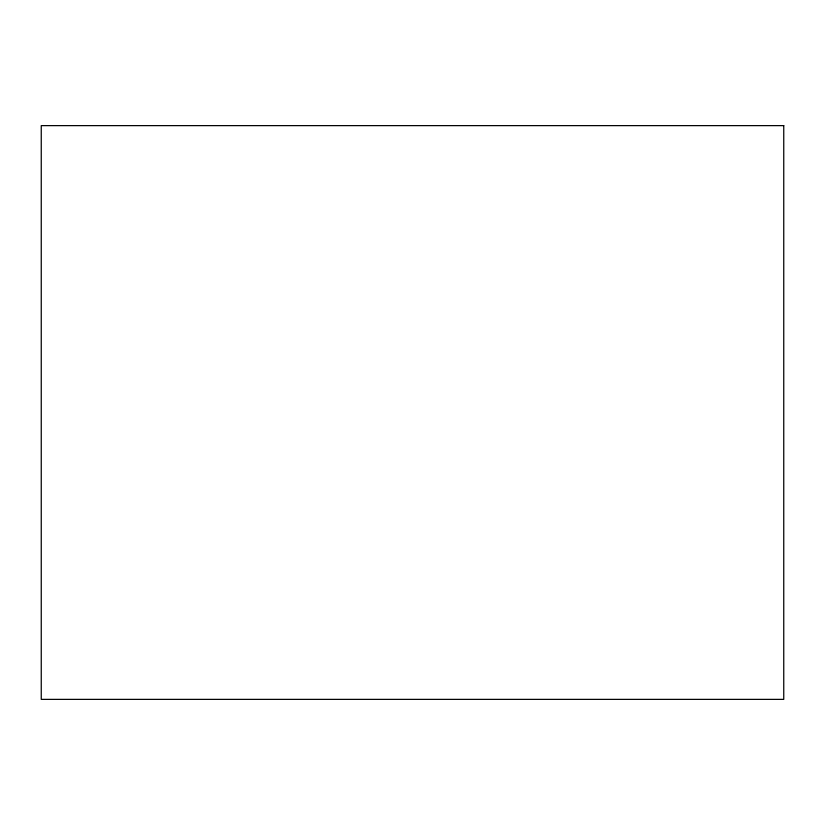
<?xml version="1.0" encoding="UTF-8"?>
<svg xmlns="http://www.w3.org/2000/svg" width="825" height="825" viewBox="0 0 825 825"><rect width="100%" height="100%" fill="white"/><g stroke="black" fill="none" stroke-linecap="round" stroke-linejoin="round"><path stroke-width="1.24" d="M783.75 125.627L41.25 125.627L41.25 699.373L783.75 699.373L783.75 125.627"/></g></svg>
